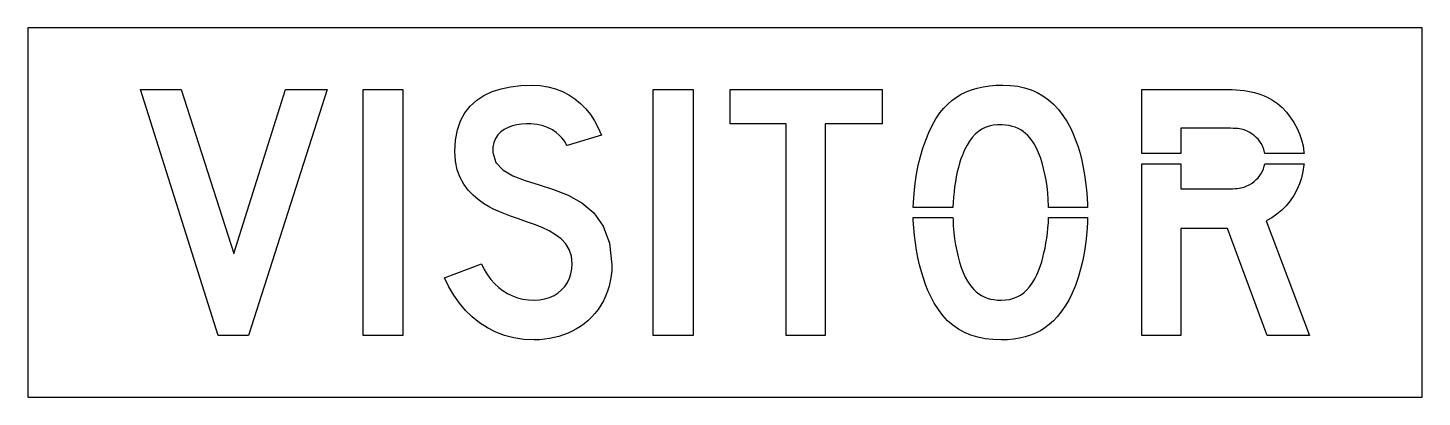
# Model space of a CAD drawing. Extents: x 0 to 68, y 0 to 18.
import ezdxf

# ---------------------------------------------------------------- set-up
doc = ezdxf.new("R2010")
doc.units = 0
doc.layers.add('CUT', color=7, linetype='Continuous')
doc.layers.add('OUTSIDE', color=1, linetype='Continuous')

msp = doc.modelspace()

# ---------------------------------------------------------------- linework, layer by layer
at = {"layer": 'CUT'}
for points in [[(7.474, 15), (10.042, 6.9996), (12.5692, 15), (14.59, 15), (10.7584, 3), (9.2848, 3), (5.4952, 15)], [(18.2944, 3), (16.3576, 3), (16.3576, 15), (18.2944, 15)], [(28.3468, 5.406), (28.2712, 5.1624), (28.1788, 4.926), (28.0708, 4.6992), (27.9472, 4.482), (27.8092, 4.2732), (27.6556, 4.0764), (27.4876, 3.8904), (27.3052, 3.7152), (27.1312, 3.5736), (26.9476, 3.4428), (26.7544, 3.3228), (26.5528, 3.2136), (26.344, 3.1164), (26.1256, 3.0312), (25.9012, 2.9592), (25.6708, 2.8992), (25.4344, 2.8512), (25.192, 2.8176), (24.9448, 2.796), (24.694, 2.79), (24.19, 2.814), (23.7088, 2.8884), (23.2528, 3.0084), (22.8196, 3.1728), (22.4128, 3.3792), (22.0312, 3.6264), (21.676, 3.9108), (21.3484, 4.23), (21.0472, 4.584), (20.7748, 4.968), (20.53, 5.3808), (20.3152, 5.8212), (22.126, 6.4944), (22.2604, 6.2208), (22.4128, 5.9688), (22.5808, 5.7384), (22.7644, 5.5308), (22.9612, 5.346), (23.1736, 5.184), (23.398, 5.046), (23.6356, 4.932), (23.884, 4.8432), (24.1444, 4.7784), (24.4144, 4.74), (24.694, 4.7268), (24.9604, 4.7424), (25.2112, 4.7868), (25.4452, 4.86), (25.6612, 4.9608), (25.8568, 5.0844), (26.0308, 5.232), (26.1832, 5.4), (26.3104, 5.5872), (26.4112, 5.7924), (26.4856, 6.0132), (26.5312, 6.2472), (26.5468, 6.4944), (26.5096, 6.8676), (26.4028, 7.1904), (26.2336, 7.4688), (26.0092, 7.71), (25.738, 7.9176), (25.426, 8.1), (25.0816, 8.262), (24.7132, 8.4096), (24.3268, 8.5488), (23.9296, 8.6868), (23.5312, 8.8284), (23.1364, 8.9784), (22.9408, 9.0624), (22.7164, 9.1656), (22.4728, 9.2916), (22.2184, 9.4452), (21.9604, 9.6276), (21.7108, 9.8424), (21.4744, 10.092), (21.262, 10.3788), (21.082, 10.7076), (20.9428, 11.0808), (20.8528, 11.4996), (20.8204, 11.9688), (20.854, 12.528), (20.9488, 13.0272), (21.1048, 13.47), (21.3148, 13.8564), (21.5776, 14.1912), (21.8896, 14.4732), (22.2448, 14.7072), (22.642, 14.8944), (23.0764, 15.036), (23.5444, 15.1344), (24.0436, 15.192), (24.568, 15.21), (24.9772, 15.1908), (25.3648, 15.132), (25.7284, 15.036), (26.0704, 14.9052), (26.3884, 14.7396), (26.6836, 14.5416), (26.9572, 14.3136), (27.2068, 14.0568), (27.4336, 13.7712), (27.6388, 13.4616), (27.82, 13.1256), (27.9784, 12.768), (26.2948, 12.2628), (26.2852, 12.2832), (26.2564, 12.3384), (26.2072, 12.4212), (26.1352, 12.5268), (26.038, 12.6468), (25.9156, 12.774), (25.7644, 12.9024), (25.5832, 13.0236), (25.3708, 13.134), (25.1248, 13.2228), (24.844, 13.2864), (24.526, 13.3152), (24.3016, 13.3188), (24.076, 13.3032), (23.8516, 13.2708), (23.6344, 13.218), (23.428, 13.1436), (23.236, 13.0476), (23.0656, 12.9276), (22.9192, 12.7824), (22.8028, 12.6108), (22.72, 12.4128), (22.6756, 12.1848), (22.6732, 11.9268), (22.8232, 11.4396), (23.1628, 11.0736), (23.6524, 10.7928), (24.2548, 10.5636), (24.9304, 10.3512), (25.642, 10.1208), (26.3488, 9.84), (27.0148, 9.4716), (27.5992, 8.9832), (28.0648, 8.34), (28.3732, 7.5084), (28.4836, 6.4524), (28.4752, 6.1812), (28.4488, 5.916), (28.4068, 5.658)], [(32.4412, 3), (30.5044, 3), (30.5044, 15), (32.4412, 15)], [(36.988, 13.3152), (34.252, 13.3152), (34.252, 15), (41.662, 15), (41.662, 13.3152), (38.8828, 13.3152), (38.8828, 3), (36.988, 3)], [(49.66, 10.5756), (49.6048, 10.8684), (49.5388, 11.1492), (49.4644, 11.418), (49.3804, 11.6736), (49.2868, 11.9136), (49.1848, 12.1392), (49.0732, 12.3468), (48.976, 12.498), (48.8752, 12.6324), (48.7708, 12.7524), (48.6592, 12.8592), (48.5428, 12.9516), (48.4204, 13.032), (48.2908, 13.0992), (48.1528, 13.1556), (48.0076, 13.2), (47.8528, 13.2348), (47.6884, 13.2588), (47.5144, 13.2732), (47.29, 13.2732), (47.0788, 13.2528), (46.8808, 13.2096), (46.6948, 13.1448), (46.5208, 13.0572), (46.3576, 12.9468), (46.204, 12.8148), (46.0612, 12.6588), (45.928, 12.48), (45.8032, 12.2772), (45.6868, 12.0504), (45.5776, 11.7996), (45.5068, 11.6136), (45.442, 11.4132), (45.382, 11.1996), (45.3268, 10.9752), (45.2788, 10.7412), (45.2356, 10.5), (45.1996, 10.2528), (45.1696, 10.0008), (45.1456, 9.7452), (45.1288, 9.4896), (45.1188, 9.251), (43.1836, 9.251), (43.1884, 9.4692), (43.2196, 9.9492), (43.27, 10.4172), (43.3384, 10.872), (43.426, 11.3124), (43.5304, 11.7372), (43.6516, 12.144), (43.7896, 12.5316), (43.942, 12.8988), (44.1088, 13.2444), (44.29, 13.566), (44.4832, 13.8636), (44.668, 14.0844), (44.8636, 14.2848), (45.07, 14.4648), (45.2896, 14.6244), (45.5224, 14.7636), (45.7672, 14.8848), (46.0276, 14.9856), (46.3012, 15.0672), (46.5916, 15.1308), (46.8964, 15.1752), (47.218, 15.2016), (47.5576, 15.21), (47.926, 15.1968), (48.2776, 15.1536), (48.61, 15.0828), (48.9244, 14.9808), (49.2232, 14.85), (49.504, 14.6892), (49.7704, 14.4972), (50.0212, 14.2752), (50.2576, 14.0208), (50.4796, 13.734), (50.6872, 13.4148), (50.884, 13.0632), (51.0052, 12.7908), (51.118, 12.5004), (51.2212, 12.1944), (51.3148, 11.8728), (51.3988, 11.5392), (51.4732, 11.1948), (51.5356, 10.8396), (51.5884, 10.4772), (51.6292, 10.1088), (51.6592, 9.7344), (51.6772, 9.3576), (51.6789, 9.251), (49.7845, 9.251), (49.7836, 9.3132), (49.768, 9.6408), (49.7416, 9.9612), (49.7056, 10.2732)], [(60.1516, 12.3576), (60.082, 12.4656), (60.0016, 12.5676), (59.9128, 12.6624), (59.8168, 12.7488), (59.7112, 12.8268), (59.5996, 12.8952), (59.5276, 12.9348), (59.4604, 12.9684), (59.3932, 12.9984), (59.3248, 13.0236), (59.254, 13.0452), (59.1784, 13.0632), (59.0956, 13.0776), (59.0044, 13.0884), (58.9012, 13.0956), (58.7848, 13.1016), (58.6528, 13.104), (58.5052, 13.1052), (56.2312, 13.1052), (56.2312, 11.8826), (54.3364, 11.8826), (54.3364, 15), (58.294, 15), (58.5196, 14.9976), (58.7344, 14.9928), (58.9372, 14.982), (59.1316, 14.9676), (59.3164, 14.9472), (59.494, 14.9208), (59.6644, 14.8884), (59.8288, 14.85), (59.9872, 14.8044), (60.142, 14.7516), (60.2932, 14.6904), (60.442, 14.6208), (60.6988, 14.4792), (60.9412, 14.3088), (61.1692, 14.112), (61.3792, 13.8924), (61.57, 13.6524), (61.7416, 13.3944), (61.8904, 13.122), (62.0164, 12.8376), (62.1172, 12.5424), (62.1916, 12.2424), (62.2372, 11.9376), (62.2398, 11.8826), (60.3341, 11.8826), (60.334, 11.8836), (60.304, 12.006), (60.2644, 12.1272), (60.2128, 12.2448)], [(56.2312, 11.3806), (56.2312, 10.158), (58.5052, 10.158), (58.6444, 10.1592), (58.7704, 10.1616), (58.8832, 10.1676), (58.9852, 10.1748), (59.0776, 10.1856), (59.1628, 10.2), (59.242, 10.218), (59.3152, 10.2384), (59.3872, 10.2648), (59.4568, 10.2948), (59.5276, 10.3284), (59.5996, 10.368), (59.7112, 10.4364), (59.8168, 10.5144), (59.9128, 10.6008), (60.0016, 10.6956), (60.082, 10.7976), (60.1516, 10.9056), (60.2128, 11.0184), (60.2644, 11.136), (60.304, 11.256), (60.334, 11.3796), (60.3341, 11.3806), (62.2401, 11.3806), (62.2372, 11.316), (62.1904, 11.004), (62.1172, 10.6956), (62.0152, 10.3968), (61.888, 10.1076), (61.7368, 9.8316), (61.5616, 9.5712), (61.366, 9.33), (61.1512, 9.1092), (60.9172, 8.9124), (60.6664, 8.742), (60.4, 8.6004), (62.5048, 3), (60.442, 3), (58.5052, 8.2212), (56.2312, 8.2212), (56.2312, 3), (54.3364, 3), (54.3364, 11.3806)], [(51.2272, 5.8308), (51.0904, 5.4384), (50.9368, 5.0712), (50.7676, 4.7292), (50.5804, 4.4172), (50.3776, 4.1364), (50.2036, 3.9156), (50.0164, 3.7152), (49.8172, 3.5352), (49.606, 3.3756), (49.3828, 3.2364), (49.1464, 3.1152), (48.898, 3.0144), (48.6376, 2.9328), (48.3652, 2.8692), (48.0796, 2.8248), (47.782, 2.7984), (47.4724, 2.79), (47.0644, 2.8032), (46.6816, 2.8464), (46.324, 2.9172), (45.988, 3.0192), (45.6748, 3.15), (45.3832, 3.3108), (45.112, 3.5028), (44.8588, 3.7248), (44.6248, 3.9792), (44.4076, 4.266), (44.206, 4.5852), (44.02, 4.9368), (43.8976, 5.2008), (43.7824, 5.4876), (43.6756, 5.7936), (43.5772, 6.1152), (43.4884, 6.4524), (43.4092, 6.8004), (43.342, 7.1568), (43.2844, 7.5192), (43.2388, 7.8852), (43.2052, 8.2524), (43.1848, 8.6184), (43.1822, 8.749), (45.1188, 8.749), (45.1204, 8.6628), (45.136, 8.346), (45.1612, 8.0328), (45.1972, 7.7232), (45.244, 7.4208), (45.2992, 7.1268), (45.364, 6.8424), (45.4396, 6.5712), (45.5236, 6.3144), (45.6172, 6.0744), (45.7192, 5.8536), (45.8308, 5.6532), (45.928, 5.502), (46.0312, 5.3652), (46.1404, 5.2416), (46.2568, 5.1312), (46.3792, 5.0352), (46.51, 4.9524), (46.648, 4.8828), (46.7944, 4.8264), (46.9504, 4.782), (47.1148, 4.7508), (47.2888, 4.7328), (47.4724, 4.7268), (47.6872, 4.7364), (47.8876, 4.7652), (48.076, 4.8156), (48.2524, 4.8852), (48.418, 4.9764), (48.5728, 5.0892), (48.718, 5.2236), (48.8548, 5.3808), (48.9832, 5.5608), (49.1032, 5.7648), (49.2172, 5.9916), (49.3252, 6.2424), (49.3876, 6.4104), (49.4476, 6.6), (49.504, 6.8064), (49.558, 7.026), (49.6072, 7.2588), (49.6516, 7.5), (49.6912, 7.7472), (49.7248, 7.998), (49.7524, 8.2488), (49.7716, 8.4984), (49.7848, 8.742), (49.7849, 8.749), (51.6785, 8.749), (51.6736, 8.5056), (51.6448, 8.0352), (51.598, 7.5708), (51.532, 7.1148), (51.448, 6.672), (51.346, 6.2424)]]:
    msp.add_lwpolyline(points, close=True, dxfattribs=at)
at = {"layer": 'OUTSIDE'}
msp.add_lwpolyline([(0, 0), (68, 0), (68, 18), (0, 18)], close=True, dxfattribs=at)

doc.saveas('drawing.dxf')
